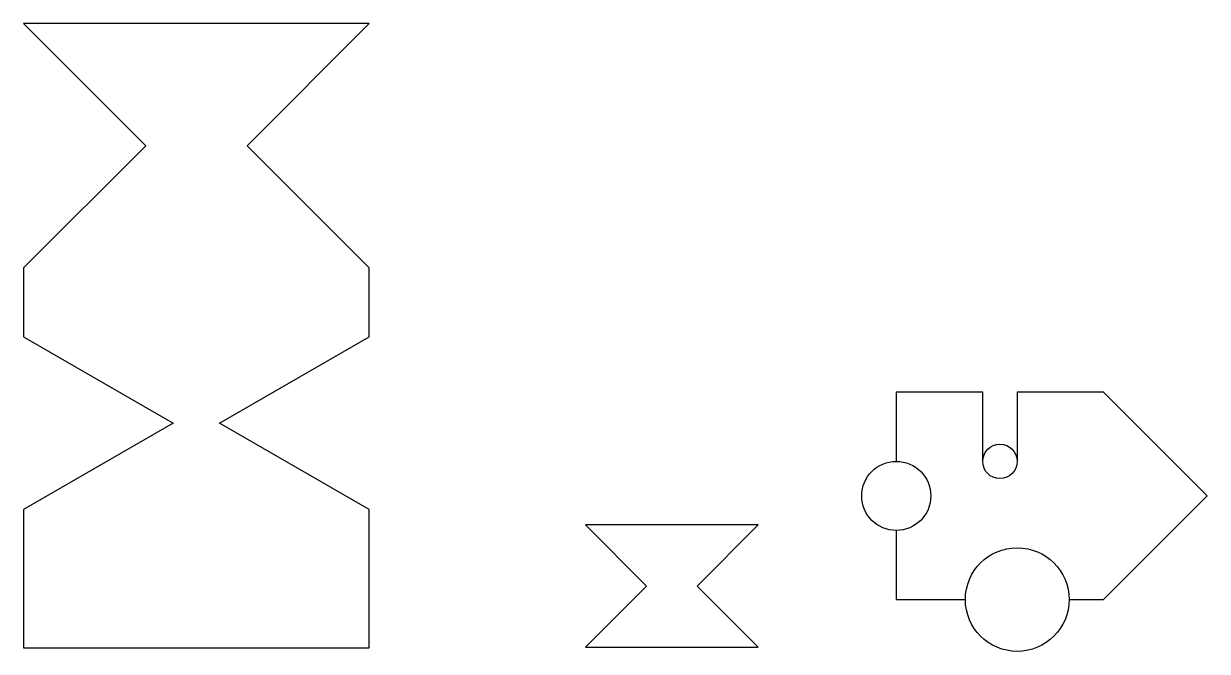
# Model space of a CAD drawing. Header units: millimetres. Extents: x 2001 to 2343, y 1748 to 1930.
import ezdxf

# ---------------------------------------------------------------- set-up
doc = ezdxf.new("R2010")
doc.units = ezdxf.units.MM

msp = doc.modelspace()

# ---------------------------------------------------------------- linework, layer by layer
for p, q in [((2100.89, 1929.95), (2000.89, 1929.95)), ((2000.89, 1929.95), (2036.25, 1894.6)), ((2065.54, 1894.6), (2100.89, 1929.95)), ((2036.25, 1894.6), (2000.89, 1859.24)), ((2100.89, 1859.24), (2065.54, 1894.6)), ((2000.89, 1859.24), (2000.89, 1839.24)), ((2100.89, 1839.24), (2100.89, 1859.24)), ((2000.89, 1839.24), (2044.19, 1814.24)), ((2057.59, 1814.24), (2100.89, 1839.24)), ((2278.38, 1823.21), (2253.38, 1823.21)), ((2253.38, 1823.21), (2253.38, 1803.21)), ((2278.38, 1803.21), (2278.38, 1823.21)), ((2313.38, 1823.21), (2288.38, 1823.21)), ((2288.38, 1823.21), (2288.38, 1803.21)), ((2343.38, 1793.21), (2313.38, 1823.21)), ((2044.19, 1814.24), (2000.89, 1789.24)), ((2100.89, 1789.24), (2057.59, 1814.24)), ((2313.38, 1763.21), (2343.38, 1793.21)), ((2000.89, 1789.24), (2000.89, 1749.24)), ((2100.89, 1749.24), (2100.89, 1789.24)), ((2213.44, 1784.8), (2163.44, 1784.8)), ((2163.44, 1784.8), (2181.11, 1767.12)), ((2195.76, 1767.12), (2213.44, 1784.8)), ((2253.38, 1783.21), (2253.38, 1763.21)), ((2181.11, 1767.12), (2163.44, 1749.44)), ((2213.44, 1749.44), (2195.76, 1767.12)), ((2253.38, 1763.21), (2273.38, 1763.21)), ((2303.38, 1763.21), (2313.38, 1763.21)), ((2000.89, 1749.24), (2100.89, 1749.24)), ((2163.44, 1749.44), (2213.44, 1749.44))]:
    msp.add_line(p, q)
for centre, radius in [((2283.38, 1803.21), 5), ((2253.38, 1793.21), 10), ((2288.38, 1763.21), 15)]:
    msp.add_circle(centre, radius)

doc.saveas('drawing.dxf')
